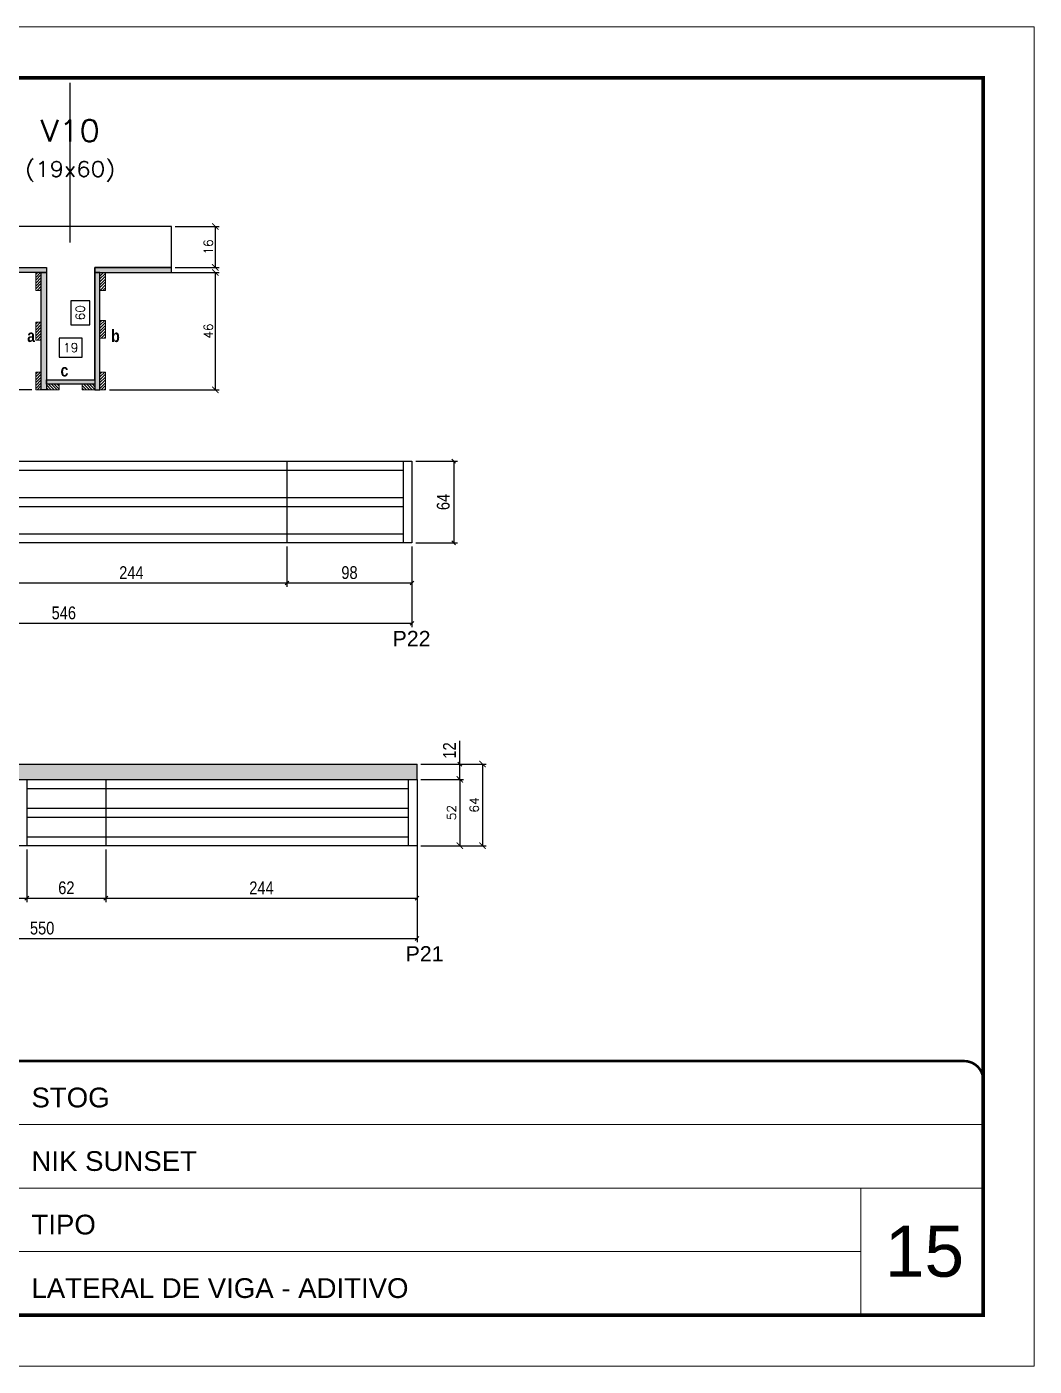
# Model space of a CAD drawing. Extents: x -10448 to -1189, y -11772 to 17235.
# Drawn here: x -6570 to -5780, y 12349 to 13399 of the extents above; entities that cross this region are included whole.
import ezdxf
from ezdxf.enums import TextEntityAlignment as Align

# ---------------------------------------------------------------- set-up
doc = ezdxf.new("R2010")
doc.units = 0
for name, pattern in [('CONTINUO', [0]), ('DASHED', [0.75, 0.5, -0.25]), ('HIDDEN', [0.375, 0.25, -0.125])]:
    doc.linetypes.add(name, pattern=pattern)
for name, color, linetype in [('5', 5, 'Continuous'), ('COTA', 241, 'Continuous'), ('Cota Seção (2x)', 4, 'Continuous'), ('detalhes', 4, 'Continuous'), ('Painéis', 200, 'Continuous'), ('SARR_2.2x7', 40, 'Continuous'), ('Texto de Titulo', 7, 'Continuous'), ('Texto Qtd Sarr', 242, 'Continuous')]:
    doc.layers.add(name, color=color, linetype=linetype)
for name, color, linetype, lineweight in [('CARIMBO', 255, 'Continuous', 9), ('CONCRETO', 251, 'Continuous', 25), ('Folhas', 255, 'Continuous', 9), ('Hachura', 251, 'Continuous', 9), ('Madeira', 126, 'Continuous', 18), ('SARRAFO DE PRESSAO', 251, 'DASHED', 9), ('Texto Seção', 7, 'Continuous', 15)]:
    doc.layers.add(name, color=color, linetype=linetype, lineweight=lineweight)
doc.styles.add('ARIAL', font='arial.ttf')
doc.styles.add('COTA TECNICA', font='techl___.ttf', dxfattribs={"height": 10})
doc.styles.add('Romans', font='romans.shx')
doc.styles.get("Standard").update_dxf_attribs({"font": 'arial.ttf'})
doc.styles.add('TECNICA', font='techb___.ttf', dxfattribs={"height": 10})
doc.dimstyles.new('Cota Paínel', dxfattribs={"dimtxt": 7, "dimasz": 5, "dimexe": 3, "dimexo": 3, "dimgap": 3, "dimtad": 1, "dimdec": 1, "dimzin": 12, "dimdsep": 46, "dimtxsty": 'Romans', "dimblk": 'ARCHTICK', "dimcen": 0, "dimclrd": 4, "dimclre": 4, "dimclrt": 1, "dimadec": 1, "dimazin": 3, "dimtfac": 1, "dimtdec": 1, "dimtmove": 0, "dimatfit": 3, "dimldrblk": 'OBLIQUE', "dimfxl": 1, "dimtolj": 1, "dimtzin": 12, "dimarcsym": 0})
doc.dimstyles.new('Cota Seção (2x)', dxfattribs={"dimtxt": 7, "dimasz": 5, "dimexe": 3, "dimexo": 3, "dimgap": 2, "dimtad": 3, "dimdec": 1, "dimlfac": 0.5, "dimzin": 12, "dimdsep": 46, "dimtxsty": 'Romans', "dimblk": 'ARCHTICK', "dimcen": 0, "dimclrd": 4, "dimclre": 4, "dimclrt": 1, "dimadec": 1, "dimazin": 3, "dimtfac": 1, "dimtdec": 1, "dimtmove": 0, "dimatfit": 3, "dimldrblk": 'OBLIQUE', "dimfxl": 1, "dimtolj": 1, "dimtzin": 12, "dimarcsym": 0})
doc.dimstyles.new('Cota Seção interna', dxfattribs={"dimtxt": 7, "dimasz": 6, "dimexe": 0.18, "dimexo": 2, "dimgap": -4, "dimtad": 3, "dimdec": 1, "dimlfac": 0.5, "dimzin": 12, "dimdsep": 46, "dimtxsty": 'Romans', "dimblk": 'ARCHTICK', "dimcen": 0.09, "dimse1": 1, "dimse2": 1, "dimsd1": 1, "dimsd2": 1, "dimclrd": 180, "dimclre": 5, "dimclrt": 1, "dimadec": 0, "dimazin": 3, "dimtfac": 1, "dimtdec": 1, "dimtofl": 0, "dimtmove": 0, "dimatfit": 3, "dimldrblk": 'ARCHTICK', "dimfxl": 1, "dimtolj": 1, "dimtzin": 0, "dimarcsym": 0})
doc.dimstyles.new('PAINEL', dxfattribs={"dimtxt": 10, "dimasz": 3, "dimexe": 3, "dimexo": 3, "dimgap": 3, "dimtad": 1, "dimdec": 1, "dimzin": 12, "dimdsep": 46, "dimtxsty": 'COTA TECNICA', "dimblk1": 'OBLIQUE', "dimblk2": 'OBLIQUE', "dimsah": 1, "dimcen": 0.9, "dimclrd": 4, "dimclre": 4, "dimclrt": 240, "dimadec": 1, "dimazin": 3, "dimtfac": 1, "dimtdec": 1, "dimtmove": 0, "dimatfit": 3, "dimfxl": 1, "dimtolj": 1, "dimtzin": 12, "dimarcsym": 0})

# ---------------------------------------------------------------- blocks, each defined once
blk = doc.blocks.new('9999999999')
at = {"color": 30, "linetype": 'CONTINUO'}
for p, q in [((98564.6, 34379.6), (99584, 34379.6)), ((98564.6, 34329.8), (99488, 34329.8)), ((99584, 34329.8), (99488, 34329.8)), ((99488, 34329.8), (99488, 34230.2)), ((98564.6, 34280), (99488, 34280))]:
    blk.add_line(p, q, dxfattribs=at)
at = {"color": 30, "linetype": 'CONTINUO', "const_width": 2}
blk.add_lwpolyline([(99584, 34230.2), (99584, 34414.4, 0.414214), (99569, 34429.4), (98229, 34429.4, 0.414214), (98214, 34414.4), (98214, 34245.2, 0.414214), (98229, 34230.2), (99584, 34230.2)], format="xyb", dxfattribs=at)
at = {"layer": 'Folhas'}
blk.add_lwpolyline([(98139, 34190.2), (99624, 34190.2), (99624, 35240.2), (98139, 35240.2)], close=True, dxfattribs=at)
at = {"layer": 'Folhas', "color": 30, "const_width": 3}
blk.add_lwpolyline([(98214, 34230.2), (99584, 34230.2), (99584, 35200.2), (98214, 35200.2)], close=True, dxfattribs=at)
at = {"color": 7, "linetype": 'Continuous', "ltscale": 5, "style": 'ARIAL'}
for s, height, p in [('STOG', 15.48, (98837.7, 34393.1)), ('NIK SUNSET', 15.48, (98837.7, 34343.3)), ('TIPO', 15.48, (98837.7, 34293.5)), ('LATERAL DE VIGA - ADITIVO', 15.483, (98837.7, 34243.7))]:
    blk.add_text(s, height=height, dxfattribs=at).set_placement(p)
blk = doc.blocks.new('titulo1')
at = {"layer": 'Defpoints', "color": 252, "linetype": 'HIDDEN', "ltscale": 2}
blk.add_line((0, 0), (0, 125), dxfattribs=at)
at = {"layer": 'Defpoints', "style": 'Romans', "oblique": 15}
blk.add_attdef('FOLHA', text='', height=10, dxfattribs=at).set_placement((0, 15.6), align=Align.MIDDLE_CENTER)
at = {"layer": 'Texto Qtd Sarr', "color": 3, "style": 'Romans', "oblique": 15}
for tag, height, p in [('TITULO', 17, (0, 71.4)), ('SEÇÃO', 12, (0, 41.5))]:
    blk.add_attdef(tag, text='', height=height, dxfattribs=at).set_placement(p, align=Align.MIDDLE_CENTER)
blk = doc.blocks.new('_Oblique')
at = {"color": 0, "linetype": 'ByBlock', "lineweight": -2}
blk.add_line((-0.5, -0.5), (0.5, 0.5), dxfattribs=at)
blk = doc.blocks.new('*D348')
at = {"layer": 'COTA', "color": 4, "linetype": 'ByBlock', "lineweight": -2, "transparency": 16777216}
for p, q in [((-6813.7, 12991), (-6813.7, 12927.9)), ((-6267.7, 12991), (-6267.7, 12927.9)), ((-6813.7, 12930.9), (-6267.7, 12930.9))]:
    blk.add_line(p, q, dxfattribs=at)
at = {"layer": 'Defpoints', "color": 0, "linetype": 'ByBlock', "transparency": 16777216}
for p in [(-6813.7, 12994), (-6267.7, 12994), (-6267.7, 12930.9)]:
    blk.add_point(p, dxfattribs=at)
at = {"layer": 'COTA', "color": 4, "linetype": 'ByBlock', "lineweight": -2, "transparency": 16777216, "xscale": 3, "yscale": 3, "zscale": 3, "rotation": 180}
blk.add_blockref('_Oblique', (-6813.7, 12930.9), dxfattribs=at)
at = {"layer": 'COTA', "color": 4, "linetype": 'ByBlock', "lineweight": -2, "transparency": 16777216, "xscale": 3, "yscale": 3, "zscale": 3}
blk.add_blockref('_Oblique', (-6267.7, 12930.9), dxfattribs=at)
at = {"layer": 'COTA', "color": 240, "linetype": 'ByBlock', "transparency": 16777216, "insert": (-6540.7, 12939), "char_height": 10, "attachment_point": 5, "style": 'COTA TECNICA'}
blk.add_mtext('\\A1;546', dxfattribs=at)
blk = doc.blocks.new('*D355')
at = {"layer": 'COTA', "color": 4, "linetype": 'ByBlock', "lineweight": -2, "transparency": 16777216}
for p, q in [((-6609.7, 12991), (-6609.7, 12959.5)), ((-6365.7, 12991), (-6365.7, 12959.5)), ((-6609.7, 12962.5), (-6365.7, 12962.5))]:
    blk.add_line(p, q, dxfattribs=at)
at = {"layer": 'Defpoints', "color": 0, "linetype": 'ByBlock', "transparency": 16777216}
for p in [(-6609.7, 12994), (-6365.7, 12994), (-6365.7, 12962.5)]:
    blk.add_point(p, dxfattribs=at)
at = {"layer": 'COTA', "color": 4, "linetype": 'ByBlock', "lineweight": -2, "transparency": 16777216, "xscale": 3, "yscale": 3, "zscale": 3, "rotation": 180}
blk.add_blockref('_Oblique', (-6609.7, 12962.5), dxfattribs=at)
at = {"layer": 'COTA', "color": 4, "linetype": 'ByBlock', "lineweight": -2, "transparency": 16777216, "xscale": 3, "yscale": 3, "zscale": 3}
blk.add_blockref('_Oblique', (-6365.7, 12962.5), dxfattribs=at)
at = {"layer": 'COTA', "color": 240, "linetype": 'ByBlock', "transparency": 16777216, "insert": (-6487.7, 12970.6), "char_height": 10, "attachment_point": 5, "style": 'COTA TECNICA'}
blk.add_mtext('\\A1;244', dxfattribs=at)
blk = doc.blocks.new('*D356')
at = {"layer": 'COTA', "color": 4, "linetype": 'ByBlock', "lineweight": -2, "transparency": 16777216}
for p, q in [((-6365.7, 12991), (-6365.7, 12959.5)), ((-6267.7, 12991), (-6267.7, 12959.5)), ((-6365.7, 12962.5), (-6267.7, 12962.5))]:
    blk.add_line(p, q, dxfattribs=at)
at = {"layer": 'Defpoints', "color": 0, "linetype": 'ByBlock', "transparency": 16777216}
for p in [(-6365.7, 12994), (-6267.7, 12994), (-6267.7, 12962.5)]:
    blk.add_point(p, dxfattribs=at)
at = {"layer": 'COTA', "color": 4, "linetype": 'ByBlock', "lineweight": -2, "transparency": 16777216, "xscale": 3, "yscale": 3, "zscale": 3, "rotation": 180}
blk.add_blockref('_Oblique', (-6365.7, 12962.5), dxfattribs=at)
at = {"layer": 'COTA', "color": 4, "linetype": 'ByBlock', "lineweight": -2, "transparency": 16777216, "xscale": 3, "yscale": 3, "zscale": 3}
blk.add_blockref('_Oblique', (-6267.7, 12962.5), dxfattribs=at)
at = {"layer": 'COTA', "color": 240, "linetype": 'ByBlock', "transparency": 16777216, "insert": (-6316.7, 12970.6), "char_height": 10, "attachment_point": 5, "style": 'COTA TECNICA'}
blk.add_mtext('\\A1;98', dxfattribs=at)
blk = doc.blocks.new('*D357')
at = {"layer": 'COTA', "color": 4, "linetype": 'ByBlock', "lineweight": -2, "transparency": 16777216}
for p, q in [((-6264.7, 13058), (-6232, 13058)), ((-6235, 13058), (-6235, 12994)), ((-6264.7, 12994), (-6232, 12994))]:
    blk.add_line(p, q, dxfattribs=at)
at = {"layer": 'Defpoints', "color": 0, "linetype": 'ByBlock', "transparency": 16777216}
for p in [(-6267.7, 13058), (-6267.7, 12994), (-6235, 12994)]:
    blk.add_point(p, dxfattribs=at)
at = {"layer": 'COTA', "color": 4, "linetype": 'ByBlock', "lineweight": -2, "transparency": 16777216, "xscale": 3, "yscale": 3, "zscale": 3}
for p, rotation in [((-6235, 13058), 90), ((-6235, 12994), 270)]:
    blk.add_blockref('_Oblique', p, dxfattribs=dict(at, rotation=rotation))
at = {"layer": 'COTA', "color": 240, "linetype": 'ByBlock', "transparency": 16777216, "insert": (-6243.1, 13026), "char_height": 10, "attachment_point": 5, "rotation": 90, "style": 'COTA TECNICA'}
blk.add_mtext('\\A1;64', dxfattribs=at)
blk = doc.blocks.new('_ArchTick')
at = {"color": 0, "linetype": 'ByBlock', "const_width": 0.15}
blk.add_lwpolyline([(-0.5, -0.5), (0.5, 0.5)], dxfattribs=at)
blk = doc.blocks.new('*D350')
at = {"layer": 'COTA', "color": 4, "lineweight": -2, "transparency": 16777216}
for p, q in [((-6260.7, 12808.5), (-6227.2, 12808.5)), ((-6230.2, 12808.5), (-6230.2, 12756.5)), ((-6260.7, 12756.5), (-6227.2, 12756.5))]:
    blk.add_line(p, q, dxfattribs=at)
at = {"layer": 'Defpoints', "color": 0, "transparency": 16777216}
for p in [(-6263.7, 12808.5), (-6263.7, 12756.5), (-6230.2, 12756.5)]:
    blk.add_point(p, dxfattribs=at)
at = {"layer": 'COTA', "color": 4, "lineweight": -2, "transparency": 16777216, "xscale": 5, "yscale": 5, "zscale": 5}
for p, rotation in [((-6230.2, 12808.5), 90), ((-6230.2, 12756.5), 270)]:
    blk.add_blockref('_ArchTick', p, dxfattribs=dict(at, rotation=rotation))
at = {"layer": 'COTA', "color": 1, "transparency": 16777216, "insert": (-6236.7, 12782.5), "char_height": 7, "attachment_point": 5, "rotation": 90, "style": 'Romans'}
blk.add_mtext('\\A1;52', dxfattribs=at)
blk = doc.blocks.new('*D362')
at = {"layer": 'COTA', "color": 4, "linetype": 'ByBlock', "lineweight": -2, "transparency": 16777216}
for p, q in [((-6813.7, 12753.5), (-6813.7, 12712.4)), ((-6569.7, 12753.5), (-6569.7, 12712.4)), ((-6813.7, 12715.4), (-6569.7, 12715.4))]:
    blk.add_line(p, q, dxfattribs=at)
at = {"layer": 'Defpoints', "color": 0, "linetype": 'ByBlock', "transparency": 16777216}
for p in [(-6813.7, 12756.5), (-6569.7, 12756.5), (-6569.7, 12715.4)]:
    blk.add_point(p, dxfattribs=at)
at = {"layer": 'COTA', "color": 4, "linetype": 'ByBlock', "lineweight": -2, "transparency": 16777216, "xscale": 3, "yscale": 3, "zscale": 3, "rotation": 180}
blk.add_blockref('_Oblique', (-6813.7, 12715.4), dxfattribs=at)
at = {"layer": 'COTA', "color": 4, "linetype": 'ByBlock', "lineweight": -2, "transparency": 16777216, "xscale": 3, "yscale": 3, "zscale": 3}
blk.add_blockref('_Oblique', (-6569.7, 12715.4), dxfattribs=at)
at = {"layer": 'COTA', "color": 240, "linetype": 'ByBlock', "transparency": 16777216, "insert": (-6691.7, 12723.5), "char_height": 10, "attachment_point": 5, "style": 'COTA TECNICA'}
blk.add_mtext('\\A1;244', dxfattribs=at)
blk = doc.blocks.new('*D351')
at = {"layer": 'COTA', "color": 4, "linetype": 'ByBlock', "lineweight": -2, "transparency": 16777216}
for p, q in [((-6569.7, 12753.5), (-6569.7, 12712.4)), ((-6507.7, 12753.5), (-6507.7, 12712.4)), ((-6569.7, 12715.4), (-6507.7, 12715.4))]:
    blk.add_line(p, q, dxfattribs=at)
at = {"layer": 'Defpoints', "color": 0, "linetype": 'ByBlock', "transparency": 16777216}
for p in [(-6569.7, 12756.5), (-6507.7, 12756.5), (-6507.7, 12715.4)]:
    blk.add_point(p, dxfattribs=at)
at = {"layer": 'COTA', "color": 4, "linetype": 'ByBlock', "lineweight": -2, "transparency": 16777216, "xscale": 3, "yscale": 3, "zscale": 3, "rotation": 180}
blk.add_blockref('_Oblique', (-6569.7, 12715.4), dxfattribs=at)
at = {"layer": 'COTA', "color": 4, "linetype": 'ByBlock', "lineweight": -2, "transparency": 16777216, "xscale": 3, "yscale": 3, "zscale": 3}
blk.add_blockref('_Oblique', (-6507.7, 12715.4), dxfattribs=at)
at = {"layer": 'COTA', "color": 240, "linetype": 'ByBlock', "transparency": 16777216, "insert": (-6538.7, 12723.5), "char_height": 10, "attachment_point": 5, "style": 'COTA TECNICA'}
blk.add_mtext('\\A1;62', dxfattribs=at)
blk = doc.blocks.new('*D363')
at = {"layer": 'COTA', "color": 4, "linetype": 'ByBlock', "lineweight": -2, "transparency": 16777216}
for p, q in [((-6507.7, 12753.5), (-6507.7, 12712.4)), ((-6263.7, 12753.5), (-6263.7, 12712.4)), ((-6507.7, 12715.4), (-6263.7, 12715.4))]:
    blk.add_line(p, q, dxfattribs=at)
at = {"layer": 'Defpoints', "color": 0, "linetype": 'ByBlock', "transparency": 16777216}
for p in [(-6507.7, 12756.5), (-6263.7, 12756.5), (-6263.7, 12715.4)]:
    blk.add_point(p, dxfattribs=at)
at = {"layer": 'COTA', "color": 4, "linetype": 'ByBlock', "lineweight": -2, "transparency": 16777216, "xscale": 3, "yscale": 3, "zscale": 3, "rotation": 180}
blk.add_blockref('_Oblique', (-6507.7, 12715.4), dxfattribs=at)
at = {"layer": 'COTA', "color": 4, "linetype": 'ByBlock', "lineweight": -2, "transparency": 16777216, "xscale": 3, "yscale": 3, "zscale": 3}
blk.add_blockref('_Oblique', (-6263.7, 12715.4), dxfattribs=at)
at = {"layer": 'COTA', "color": 240, "linetype": 'ByBlock', "transparency": 16777216, "insert": (-6385.7, 12723.5), "char_height": 10, "attachment_point": 5, "style": 'COTA TECNICA'}
blk.add_mtext('\\A1;244', dxfattribs=at)
blk = doc.blocks.new('*D352')
at = {"layer": 'COTA', "color": 4, "linetype": 'ByBlock', "lineweight": -2, "transparency": 16777216}
for p, q in [((-6813.7, 12759.5), (-6813.7, 12680.8)), ((-6263.7, 12759.5), (-6263.7, 12680.8)), ((-6813.7, 12683.8), (-6263.7, 12683.8))]:
    blk.add_line(p, q, dxfattribs=at)
at = {"layer": 'Defpoints', "color": 0, "linetype": 'ByBlock', "transparency": 16777216}
for p in [(-6813.7, 12762.5), (-6263.7, 12762.5), (-6263.7, 12683.8)]:
    blk.add_point(p, dxfattribs=at)
at = {"layer": 'COTA', "color": 4, "linetype": 'ByBlock', "lineweight": -2, "transparency": 16777216, "xscale": 3, "yscale": 3, "zscale": 3, "rotation": 180}
blk.add_blockref('_Oblique', (-6813.7, 12683.8), dxfattribs=at)
at = {"layer": 'COTA', "color": 4, "linetype": 'ByBlock', "lineweight": -2, "transparency": 16777216, "xscale": 3, "yscale": 3, "zscale": 3}
blk.add_blockref('_Oblique', (-6263.7, 12683.8), dxfattribs=at)
at = {"layer": 'COTA', "color": 240, "linetype": 'ByBlock', "transparency": 16777216, "insert": (-6557.7, 12691.9), "char_height": 10, "attachment_point": 5, "style": 'COTA TECNICA'}
blk.add_mtext('\\A1;550', dxfattribs=at)
blk = doc.blocks.new('*D364')
at = {"layer": 'COTA', "color": 4, "linetype": 'ByBlock', "lineweight": -2, "transparency": 16777216}
for p, q in [((-6230.2, 12820.5), (-6230.2, 12838.8)), ((-6260.7, 12820.5), (-6227.2, 12820.5)), ((-6230.2, 12808.5), (-6230.2, 12820.5)), ((-6260.7, 12808.5), (-6227.2, 12808.5))]:
    blk.add_line(p, q, dxfattribs=at)
at = {"layer": 'Defpoints', "color": 0, "linetype": 'ByBlock', "transparency": 16777216}
for p in [(-6263.7, 12820.5), (-6230.2, 12820.5), (-6263.7, 12808.5)]:
    blk.add_point(p, dxfattribs=at)
at = {"layer": 'COTA', "color": 4, "linetype": 'ByBlock', "lineweight": -2, "transparency": 16777216, "xscale": 3, "yscale": 3, "zscale": 3}
for p, rotation in [((-6230.2, 12820.5), 90), ((-6230.2, 12808.5), 270)]:
    blk.add_blockref('_Oblique', p, dxfattribs=dict(at, rotation=rotation))
at = {"layer": 'COTA', "color": 240, "linetype": 'ByBlock', "transparency": 16777216, "insert": (-6238.3, 12831.2), "char_height": 10, "attachment_point": 5, "rotation": 90, "style": 'COTA TECNICA'}
blk.add_mtext('\\A1;12', dxfattribs=at)
blk = doc.blocks.new('*D353')
at = {"layer": 'COTA', "color": 4, "lineweight": -2, "transparency": 16777216}
for p, q in [((-6260.7, 12820.5), (-6209.4, 12820.5)), ((-6212.4, 12820.5), (-6212.4, 12756.5)), ((-6260.7, 12756.5), (-6209.4, 12756.5))]:
    blk.add_line(p, q, dxfattribs=at)
at = {"layer": 'Defpoints', "color": 0, "transparency": 16777216}
for p in [(-6263.7, 12820.5), (-6263.7, 12756.5), (-6212.4, 12756.5)]:
    blk.add_point(p, dxfattribs=at)
at = {"layer": 'COTA', "color": 4, "lineweight": -2, "transparency": 16777216, "xscale": 5, "yscale": 5, "zscale": 5}
for p, rotation in [((-6212.4, 12820.5), 90), ((-6212.4, 12756.5), 270)]:
    blk.add_blockref('_ArchTick', p, dxfattribs=dict(at, rotation=rotation))
at = {"layer": 'COTA', "color": 1, "transparency": 16777216, "insert": (-6218.9, 12788.5), "char_height": 7, "attachment_point": 5, "rotation": 90, "style": 'Romans'}
blk.add_mtext('\\A1;64', dxfattribs=at)
blk = doc.blocks.new('*D812')
at = {"layer": 'COTA', "color": 4, "lineweight": -2, "transparency": 16777216}
for p, q in [((-6617.3, 13205.9), (-6660.7, 13205.9)), ((-6657.7, 13113.9), (-6657.7, 13205.9)), ((-6565.7, 13113.9), (-6660.7, 13113.9))]:
    blk.add_line(p, q, dxfattribs=at)
at = {"layer": 'Defpoints', "color": 0, "transparency": 16777216}
for p in [(-6657.7, 13205.9), (-6614.3, 13205.9), (-6562.7, 13113.9)]:
    blk.add_point(p, dxfattribs=at)
at = {"layer": 'COTA', "color": 4, "lineweight": -2, "transparency": 16777216, "xscale": 5, "yscale": 5, "zscale": 5}
for p, rotation in [((-6657.7, 13205.9), 90), ((-6657.7, 13113.9), 270)]:
    blk.add_blockref('_ArchTick', p, dxfattribs=dict(at, rotation=rotation))
at = {"layer": 'COTA', "color": 1, "transparency": 16777216, "insert": (-6663.2, 13159.9), "char_height": 7, "attachment_point": 5, "rotation": 90, "style": 'Romans'}
blk.add_mtext('\\A1;46', dxfattribs=at)
blk = doc.blocks.new('*D813')
at = {"layer": 'Cota Seção (2x)', "color": 180, "lineweight": -2, "transparency": 16777216}
for p, q in [((-6520.3, 13183.8), (-6535.3, 13183.8)), ((-6535.3, 13183.8), (-6535.3, 13164.8)), ((-6520.3, 13164.8), (-6520.3, 13183.8)), ((-6535.3, 13164.8), (-6520.3, 13164.8))]:
    blk.add_line(p, q, dxfattribs=at)
at = {"layer": 'Defpoints', "color": 0, "transparency": 16777216}
for p in [(-6554.3, 13241.9), (-6516.3, 13241.9), (-6554.3, 13121.9)]:
    blk.add_point(p, dxfattribs=at)
at = {"layer": 'Cota Seção (2x)', "color": 1, "transparency": 16777216, "insert": (-6527.8, 13174.3), "char_height": 7, "attachment_point": 5, "rotation": 90, "style": 'Romans'}
blk.add_mtext('\\A1;60', dxfattribs=at)
blk = doc.blocks.new('*D814')
at = {"layer": 'COTA', "color": 4, "lineweight": -2, "transparency": 16777216}
for p, q in [((-6495.3, 13205.9), (-6418.9, 13205.9)), ((-6421.9, 13205.9), (-6421.9, 13113.9)), ((-6504.9, 13113.9), (-6418.9, 13113.9))]:
    blk.add_line(p, q, dxfattribs=at)
at = {"layer": 'Defpoints', "color": 0, "transparency": 16777216}
for p in [(-6498.3, 13205.9), (-6507.9, 13113.9), (-6421.9, 13113.9)]:
    blk.add_point(p, dxfattribs=at)
at = {"layer": 'COTA', "color": 4, "lineweight": -2, "transparency": 16777216, "xscale": 5, "yscale": 5, "zscale": 5}
for p, rotation in [((-6421.9, 13205.9), 90), ((-6421.9, 13113.9), 270)]:
    blk.add_blockref('_ArchTick', p, dxfattribs=dict(at, rotation=rotation))
at = {"layer": 'COTA', "color": 1, "transparency": 16777216, "insert": (-6427.4, 13159.9), "char_height": 7, "attachment_point": 5, "rotation": 90, "style": 'Romans'}
blk.add_mtext('\\A1;46', dxfattribs=at)
blk = doc.blocks.new('*D815')
at = {"layer": 'COTA', "color": 4, "lineweight": -2, "transparency": 16777216}
for p, q in [((-6453.3, 13241.9), (-6418.9, 13241.9)), ((-6421.9, 13241.9), (-6421.9, 13209.9)), ((-6453.3, 13209.9), (-6418.9, 13209.9))]:
    blk.add_line(p, q, dxfattribs=at)
at = {"layer": 'Defpoints', "color": 0, "transparency": 16777216}
for p in [(-6456.3, 13241.9), (-6456.3, 13209.9), (-6421.9, 13209.9)]:
    blk.add_point(p, dxfattribs=at)
at = {"layer": 'COTA', "color": 4, "lineweight": -2, "transparency": 16777216, "xscale": 5, "yscale": 5, "zscale": 5}
for p, rotation in [((-6421.9, 13241.9), 90), ((-6421.9, 13209.9), 270)]:
    blk.add_blockref('_ArchTick', p, dxfattribs=dict(at, rotation=rotation))
at = {"layer": 'COTA', "color": 1, "transparency": 16777216, "insert": (-6427.4, 13225.9), "char_height": 7, "attachment_point": 5, "rotation": 90, "style": 'Romans'}
blk.add_mtext('\\A1;16', dxfattribs=at)
blk = doc.blocks.new('*D816')
at = {"layer": 'Cota Seção (2x)', "color": 180, "lineweight": -2, "transparency": 16777216}
for p, q in [((-6526.3, 13154.5), (-6544.3, 13154.5)), ((-6544.3, 13154.5), (-6544.3, 13139.5)), ((-6526.3, 13139.5), (-6526.3, 13154.5)), ((-6544.3, 13139.5), (-6526.3, 13139.5))]:
    blk.add_line(p, q, dxfattribs=at)
at = {"layer": 'Defpoints', "color": 0, "transparency": 16777216}
for p in [(-6516.3, 13135.5), (-6554.3, 13121.9), (-6516.3, 13121.9)]:
    blk.add_point(p, dxfattribs=at)
at = {"layer": 'Cota Seção (2x)', "color": 1, "transparency": 16777216, "insert": (-6535.3, 13147), "char_height": 7, "attachment_point": 5, "style": 'Romans'}
blk.add_mtext('\\A1;19', dxfattribs=at)

msp = doc.modelspace()

# ---------------------------------------------------------------- hatches: boundary and pattern name
at = {"layer": 'COTA', "linetype": 'ByBlock'}
h = msp.add_hatch(dxfattribs=at)
h.set_pattern_fill('AR-CONC', color=256, scale=0.03)
h.set_pattern_definition([(50, (-139649.5075, -19963.547), (5.46554007, -0.47817257), [0.5715, -6.2865]), (355, (-139649.5075, -19963.547), (-1.05730264, 5.73170536), [0.4572, -5.02921753]), (100.4514447, (-139649.052, -19963.5867), (4.40823741, 5.25353256), [0.48570026, -5.34270734]), (46.1842, (-139649.5075, -19962.023), (8.13237123, -1.26126984), [0.85725, -9.42975]), (96.6355576, (-139648.83, -19962.128), (7.122124, 7.42278374), [0.7285507, -8.01406824]), (351.184151, (-139649.5075, -19962.023), (7.122124, 7.42278374), [0.685799, -7.54379196]), (21, (-139648.7455, -19962.404), (4.54843174, -3.06795595), [0.5715, -6.2865]), (326, (-139648.7455, -19962.404), (1.85406085, 5.52563898), [0.4572, -5.0292]), (71.451445, (-139648.3665, -19962.6595), (6.40249258, 2.45768307), [0.48570026, -5.34269813]), (37.5, (-139649.5075, -19963.5469), (0.092658098, 2.536651166), [0, -4.96824, 0, -5.1054, 0, -5.04825]), (7.5, (-139649.5075, -19963.547), (2.004589875, 3.005417245), [0, -2.91084, 0, -4.85394, 0, -1.92405]), (327.5, (-139651.2068, -19963.5469), (4.067717855, -0.17186232), [0, -1.905, 0, -5.9436, 0, -7.8867]), (317.5, (-139651.9688, -19963.547), (4.44387544, 0.76279473), [0, -2.4765, 0, -3.94716, 0, -5.6007])])
h.paths.add_polyline_path([(-6263.73, 12808.51), (-6263.73, 12820.51), (-6813.73, 12820.51), (-6813.73, 12808.51)])
at = {"layer": 'Hachura'}
h = msp.add_hatch(color=256, dxfattribs=at)
h.dxf.hatch_style = 1
h.paths.add_polyline_path([(-6614.34, 13205.86), (-6614.34, 13209.86), (-6554.34, 13209.86), (-6554.34, 13205.86)])
h = msp.add_hatch(color=256, dxfattribs=at)
h.dxf.hatch_style = 1
h.paths.add_polyline_path([(-6456.34, 13205.86), (-6456.34, 13209.86), (-6516.34, 13209.86), (-6516.34, 13205.86)])
h = msp.add_hatch(dxfattribs=at)
h.set_pattern_fill('ANSI31', color=256, scale=0.5, angle=360, style=0)
h.set_pattern_definition([(45, (1744.9038, 36244.0328), (-1.12253202, 1.12253202), [])])
h.paths.add_polyline_path([(-6558.34, 13191.86), (-6562.74, 13191.86), (-6562.74, 13205.86), (-6558.34, 13205.86)])
h = msp.add_hatch(color=256, dxfattribs=at)
h.dxf.hatch_style = 1
h.paths.add_polyline_path([(-6558.34, 13205.86), (-6554.34, 13205.86), (-6554.34, 13113.86), (-6558.34, 13113.86)])
h = msp.add_hatch(color=256, dxfattribs=at)
h.dxf.hatch_style = 1
h.paths.add_polyline_path([(-6512.34, 13205.86), (-6516.34, 13205.86), (-6516.34, 13113.86), (-6512.34, 13113.86)])
h = msp.add_hatch(dxfattribs=at)
h.set_pattern_fill('ANSI31', color=256, scale=0.5, angle=360, style=0)
h.set_pattern_definition([(45, (1795.3038, 36166.4814), (-1.12253202, 1.12253202), [])])
h.paths.add_polyline_path([(-6507.94, 13205.86), (-6512.34, 13205.86), (-6512.34, 13191.86), (-6507.94, 13191.86)])
h = msp.add_hatch(dxfattribs=at)
h.set_pattern_fill('ANSI31', color=256, scale=0.5, angle=360, style=0)
h.set_pattern_definition([(45, (1795.3038, 36206.5046), (-1.12253202, 1.12253202), [])])
h.paths.add_polyline_path([(-6507.94, 13154.33), (-6512.34, 13154.33), (-6512.34, 13168.33), (-6507.94, 13168.33)])
h = msp.add_hatch(dxfattribs=at)
h.set_pattern_fill('ANSI31', color=256, scale=0.5, angle=360, style=0)
h.set_pattern_definition([(45, (1744.9038, 36205.0328), (-1.12253202, 1.12253202), [])])
h.paths.add_polyline_path([(-6558.34, 13152.86), (-6562.74, 13152.86), (-6562.74, 13166.86), (-6558.34, 13166.86)])
h = msp.add_hatch(dxfattribs=at)
h.set_pattern_fill('ANSI31', color=256, scale=0.5, angle=360, style=0)
h.set_pattern_definition([(45, (1744.9038, 36166.0328), (-1.12253202, 1.12253202), [])])
h.paths.add_polyline_path([(-6558.34, 13113.86), (-6562.74, 13113.86), (-6562.74, 13127.86), (-6558.34, 13127.86)])
h = msp.add_hatch(dxfattribs=at)
h.set_pattern_fill('ANSI31', color=256, scale=0.5, angle=360, style=0)
h.set_pattern_definition([(45, (1795.3038, 36166.0328), (-1.12253202, 1.12253202), [])])
h.paths.add_polyline_path([(-6507.94, 13113.86), (-6512.34, 13113.86), (-6512.34, 13127.86), (-6507.94, 13127.86)])
h = msp.add_hatch(color=256, dxfattribs=at)
h.dxf.hatch_style = 1
h.paths.add_polyline_path([(-6554.34, 13118.26), (-6554.34, 13121.86), (-6516.34, 13121.86), (-6516.34, 13118.26)])
h = msp.add_hatch(dxfattribs=at)
h.set_pattern_fill('ANSI31', color=256, scale=0.5, angle=270, style=0)
h.set_pattern_definition([(315, (16402.2803, 4884.2174), (1.12253202, 1.12253202), [])])
h.paths.add_polyline_path([(-6554.34, 13113.86), (-6554.34, 13118.26), (-6544.34, 13118.26), (-6544.34, 13113.86)])
h = msp.add_hatch(dxfattribs=at)
h.set_pattern_fill('ANSI31', color=256, scale=0.5, angle=270, style=0)
h.set_pattern_definition([(315, (16378.2803, 4884.2174), (1.12253202, 1.12253202), [])])
h.paths.add_polyline_path([(-6526.34, 13113.86), (-6526.34, 13118.26), (-6516.34, 13118.26), (-6516.34, 13113.86)])

# ---------------------------------------------------------------- linework, layer by layer
at = {"layer": 'CONCRETO'}
msp.add_lwpolyline([(-6456.34, 13209.86), (-6456.34, 13241.86), (-6614.34, 13241.86), (-6614.34, 13209.86), (-6554.34, 13209.86), (-6554.34, 13121.86), (-6516.34, 13121.86), (-6516.34, 13199.86), (-6516.34, 13209.86)], close=True, dxfattribs=at)
at = {"layer": 'COTA', "linetype": 'ByBlock'}
for p in [(-6813.73, 12820.51), (-6263.73, 12808.51)]:
    msp.add_line(p, (-6263.73, 12820.51), dxfattribs=at)
at = {"layer": 'Madeira'}
for points in [[(-6558.34, 13191.86), (-6562.74, 13191.86), (-6562.74, 13205.86), (-6558.34, 13205.86)], [(-6507.94, 13205.86), (-6512.34, 13205.86), (-6512.34, 13191.86), (-6507.94, 13191.86)], [(-6507.94, 13154.33), (-6512.34, 13154.33), (-6512.34, 13168.33), (-6507.94, 13168.33)], [(-6558.34, 13152.86), (-6562.74, 13152.86), (-6562.74, 13166.86), (-6558.34, 13166.86)], [(-6558.34, 13113.86), (-6562.74, 13113.86), (-6562.74, 13127.86), (-6558.34, 13127.86)], [(-6507.94, 13113.86), (-6512.34, 13113.86), (-6512.34, 13127.86), (-6507.94, 13127.86)], [(-6554.34, 13113.86), (-6554.34, 13118.26), (-6544.34, 13118.26), (-6544.34, 13113.86)], [(-6526.34, 13113.86), (-6526.34, 13118.26), (-6516.34, 13118.26), (-6516.34, 13113.86)]]:
    msp.add_lwpolyline(points, close=True, dxfattribs=at)
at = {"layer": 'Painéis'}
for p, q in [((-6609.73, 13058), (-6267.73, 13058)), ((-6365.73, 13058), (-6365.73, 12994)), ((-6267.73, 13058), (-6267.73, 12994)), ((-6267.73, 12994), (-6609.73, 12994)), ((-6813.73, 12808.51), (-6263.73, 12808.51)), ((-6569.73, 12808.51), (-6569.73, 12756.51)), ((-6507.73, 12808.51), (-6507.73, 12756.51)), ((-6263.73, 12808.51), (-6263.73, 12756.51)), ((-6263.73, 12756.51), (-6813.73, 12756.51))]:
    msp.add_line(p, q, dxfattribs=at)
for points in [[(-6614.34, 13205.86), (-6614.34, 13209.86), (-6554.34, 13209.86), (-6554.34, 13205.86)], [(-6456.34, 13205.86), (-6456.34, 13209.86), (-6516.34, 13209.86), (-6516.34, 13205.86)], [(-6558.34, 13205.86), (-6554.34, 13205.86), (-6554.34, 13113.86), (-6558.34, 13113.86)], [(-6512.34, 13205.86), (-6516.34, 13205.86), (-6516.34, 13113.86), (-6512.34, 13113.86)], [(-6554.34, 13118.26), (-6554.34, 13121.86), (-6516.34, 13121.86), (-6516.34, 13118.26)]]:
    msp.add_lwpolyline(points, close=True, dxfattribs=at)
at = {"layer": 'SARR_2.2x7', "linetype": 'Continuous'}
for p, q in [((-6274.73, 13058), (-6274.73, 12994)), ((-6609.73, 13051), (-6365.73, 13051)), ((-6365.73, 13051), (-6274.73, 13051)), ((-6609.73, 13029.5), (-6365.73, 13029.5)), ((-6609.73, 13022.5), (-6365.73, 13022.5)), ((-6365.73, 13029.5), (-6274.73, 13029.5)), ((-6365.73, 13022.5), (-6274.73, 13022.5)), ((-6609.73, 13001), (-6365.73, 13001)), ((-6365.73, 13001), (-6274.73, 13001)), ((-6569.73, 12801.51), (-6507.73, 12801.51)), ((-6507.73, 12801.51), (-6270.73, 12801.51)), ((-6270.73, 12808.51), (-6270.73, 12756.51)), ((-6569.73, 12786.01), (-6507.73, 12786.01)), ((-6569.73, 12779.01), (-6507.73, 12779.01)), ((-6507.73, 12786.01), (-6270.73, 12786.01)), ((-6507.73, 12779.01), (-6270.73, 12779.01)), ((-6569.73, 12763.51), (-6507.73, 12763.51)), ((-6507.73, 12763.51), (-6270.73, 12763.51))]:
    msp.add_line(p, q, dxfattribs=at)

# ---------------------------------------------------------------- block references
at = {"layer": 'SARRAFO DE PRESSAO', "color": 6, "linetype": 'ByBlock'}
msp.add_blockref('9999999999', (-105403.76, -21841.7), dxfattribs=at)
at = {"layer": 'Texto Seção'}
ref = msp.add_blockref('titulo1', (-6535.7, 13229.5), dxfattribs=at)
ref.add_attrib('TITULO', 'V10', dxfattribs={"layer": 'Texto de Titulo', "color": 7, "height": 17, "style": 'Romans', "width": 1.1}).set_placement((-6535.7, 13317), align=Align.MIDDLE_CENTER)
ref.add_attrib('SEÇÃO', '(19x60)', dxfattribs={"layer": 'Texto de Titulo', "color": 7, "height": 12, "style": 'Romans', "width": 1.1}).set_placement((-6535.7, 13287), align=Align.MIDDLE_CENTER)

# ---------------------------------------------------------------- texts
at = {"layer": '5', "linetype": 'Continuous'}
for s, p in [('P22', (-6282.96, 12912.94)), ('P21', (-6272.72, 12665.78))]:
    msp.add_text(s, height=12, rotation=0.00004, dxfattribs=at).set_placement(p)
at = {"layer": 'CARIMBO', "style": 'ARIAL'}
msp.add_text('15', height=40, dxfattribs=at).set_placement((-5896.92, 12418.65))
at = {"layer": 'detalhes', "style": 'TECNICA'}
for s, p in [('a', (-6569.39, 13151.4)), ('b', (-6503.55, 13151.39)), ('c', (-6543.26, 13124.36))]:
    msp.add_text(s, height=9.6, dxfattribs=at).set_placement(p)

# ---------------------------------------------------------------- dimensions: what is measured, and where the dimension line sits
at = {"layer": 'COTA'}
for base, p1, p2, dimstyle, picture, middle in [((-6421.88, 13209.86), (-6456.34, 13241.86), (-6456.34, 13209.86), 'Cota Seção (2x)', '*D815', (-6427.38, 13225.86)), ((-6657.71, 13205.86), (-6562.74, 13113.86), (-6614.34, 13205.86), 'Cota Seção (2x)', '*D812', (-6663.21, 13159.86)), ((-6421.88, 13113.86), (-6498.34, 13205.86), (-6507.94, 13113.86), 'Cota Seção (2x)', '*D814', (-6427.38, 13159.86)), ((-6212.43, 12756.51), (-6263.73, 12820.51), (-6263.73, 12756.51), 'Cota Paínel', '*D353', (-6218.93, 12788.51)), ((-6230.22, 12756.51), (-6263.73, 12808.51), (-6263.73, 12756.51), 'Cota Paínel', '*D350', (-6236.72, 12782.51))]:
    dim = msp.add_linear_dim(base=base, p1=p1, p2=p2, angle=90, dimstyle=dimstyle, dxfattribs=at)
    dim.commit()
    dim.dimension.update_dxf_attribs({"geometry": picture, "text_midpoint": middle})
at = {"layer": 'COTA', "linetype": 'ByBlock'}
for base, p1, p2, picture, middle in [((-6235.03, 12994), (-6267.73, 13058), (-6267.73, 12994), '*D357', (-6243.13, 13026)), ((-6230.22, 12820.51), (-6263.73, 12808.51), (-6263.73, 12820.51), '*D364', (-6238.27, 12831.16))]:
    dim = msp.add_linear_dim(base=base, p1=p1, p2=p2, angle=90, dimstyle='PAINEL', dxfattribs=at)
    dim.commit()
    dim.dimension.update_dxf_attribs({"geometry": picture, "text_midpoint": middle})
for base, p1, p2, picture, middle in [((-6267.73, 12930.92), (-6813.73, 12994), (-6267.73, 12994), '*D348', (-6540.73, 12930.92)), ((-6263.73, 12683.76), (-6813.73, 12762.51), (-6263.73, 12762.51), '*D352', (-6557.73, 12683.76))]:
    dim = msp.add_linear_dim(base=base, p1=p1, p2=p2, dimstyle='PAINEL', dxfattribs=at)
    dim.commit()
    dim.dimension.update_dxf_attribs({"geometry": picture, "text_midpoint": middle, "dimtype": 160})
for base, p1, p2, picture, middle in [((-6365.73, 12962.54), (-6609.73, 12994), (-6365.73, 12994), '*D355', (-6487.73, 12970.61)), ((-6569.73, 12715.38), (-6813.73, 12756.51), (-6569.73, 12756.51), '*D362', (-6691.73, 12723.45))]:
    dim = msp.add_linear_dim(base=base, p1=p1, p2=p2, dimstyle='PAINEL', dxfattribs=at)
    dim.commit()
    dim.dimension.update_dxf_attribs({"geometry": picture, "text_midpoint": middle})
for base, p1, p2, picture, middle in [((-6267.73, 12962.54), (-6365.73, 12994), (-6267.73, 12994), '*D356', (-6316.73, 12970.64)), ((-6507.73, 12715.38), (-6569.73, 12756.51), (-6507.73, 12756.51), '*D351', (-6538.73, 12723.48)), ((-6263.73, 12715.38), (-6507.73, 12756.51), (-6263.73, 12756.51), '*D363', (-6385.73, 12723.45))]:
    dim = msp.add_linear_dim(base=base, p1=p1, p2=p2, dimstyle='PAINEL', override={"dimtmove": 1}, dxfattribs=at)
    dim.commit()
    dim.dimension.update_dxf_attribs({"geometry": picture, "text_midpoint": middle})
at = {"layer": 'Cota Seção (2x)'}
dim = msp.add_linear_dim(base=(-6516.34, 13241.86), p1=(-6554.34, 13121.86), p2=(-6554.34, 13241.86), angle=90, dimstyle='Cota Seção interna', dxfattribs=at)
dim.commit()
dim.dimension.update_dxf_attribs({"geometry": '*D813', "text_midpoint": (-6516.34, 13174.33), "dimtype": 160})
dim = msp.add_linear_dim(base=(-6516.34, 13135.47), p1=(-6554.34, 13121.86), p2=(-6516.34, 13121.86), dimstyle='Cota Seção interna', dxfattribs=at)
dim.commit()
dim.dimension.update_dxf_attribs({"geometry": '*D816', "text_midpoint": (-6535.34, 13146.97)})

doc.saveas('drawing.dxf')
